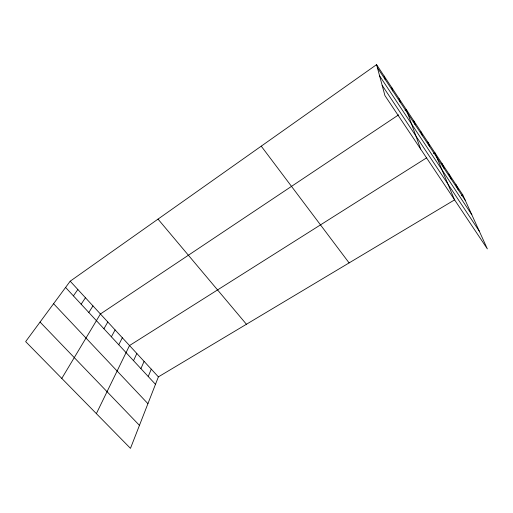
<?xml version="1.0" encoding="UTF-8"?>
<svg xmlns="http://www.w3.org/2000/svg" width="513" height="513" viewBox="0 0 513 513"><rect width="100%" height="100%" fill="white"/><g stroke="black" fill="none" stroke-linecap="round" stroke-linejoin="round"><path stroke-width="0.77" d="M454.768 199.769L158.389 376.869L130.469 448.356L25.65 341.607L70.191 281.195L376.574 64.644L462.809 194.959L487.35 248.882L384.93 95.585L376.574 64.644M148.231 376.51L151.271 369.155M140.915 368.623L144.089 361.364M133.527 360.665L136.836 353.495M96.367 413.625L129.513 345.55L426.72 157.773M118.759 344.749L122.344 337.772M111.385 336.797L115.104 329.917M103.934 328.769L107.794 321.991M61.791 378.408L100.413 313.988L398.607 114.854M88.82 312.475L92.968 305.902M81.15 304.209L85.447 297.745M73.404 295.866L77.854 289.512M405.078 110.532L406.367 109.667L420.641 149.039M433.466 153.509L434.819 152.656L454.415 199.589M461.469 195.761L462.809 194.959M40.065 322.055L139.446 425.36M53.589 303.709L147.924 403.667M65.587 287.44L155.477 384.32M70.191 281.195L158.389 376.869M158.023 219.115L246.432 324.261M261.245 146.16L349.109 262.906M382.153 85.305L479.277 231.139M379.614 75.898L471.819 214.748M377.408 67.735L465.291 200.41M455.935 184.565L458.295 189.842M448.978 174.048L451.209 179.146M441.937 163.416L444.04 168.328M427.829 142.095L429.67 146.635M420.756 131.411L422.462 135.753M413.606 120.6L415.177 124.749M399.05 98.611L400.339 102.35M391.643 87.422L392.785 90.948M384.154 76.104L385.141 79.412"/></g></svg>
